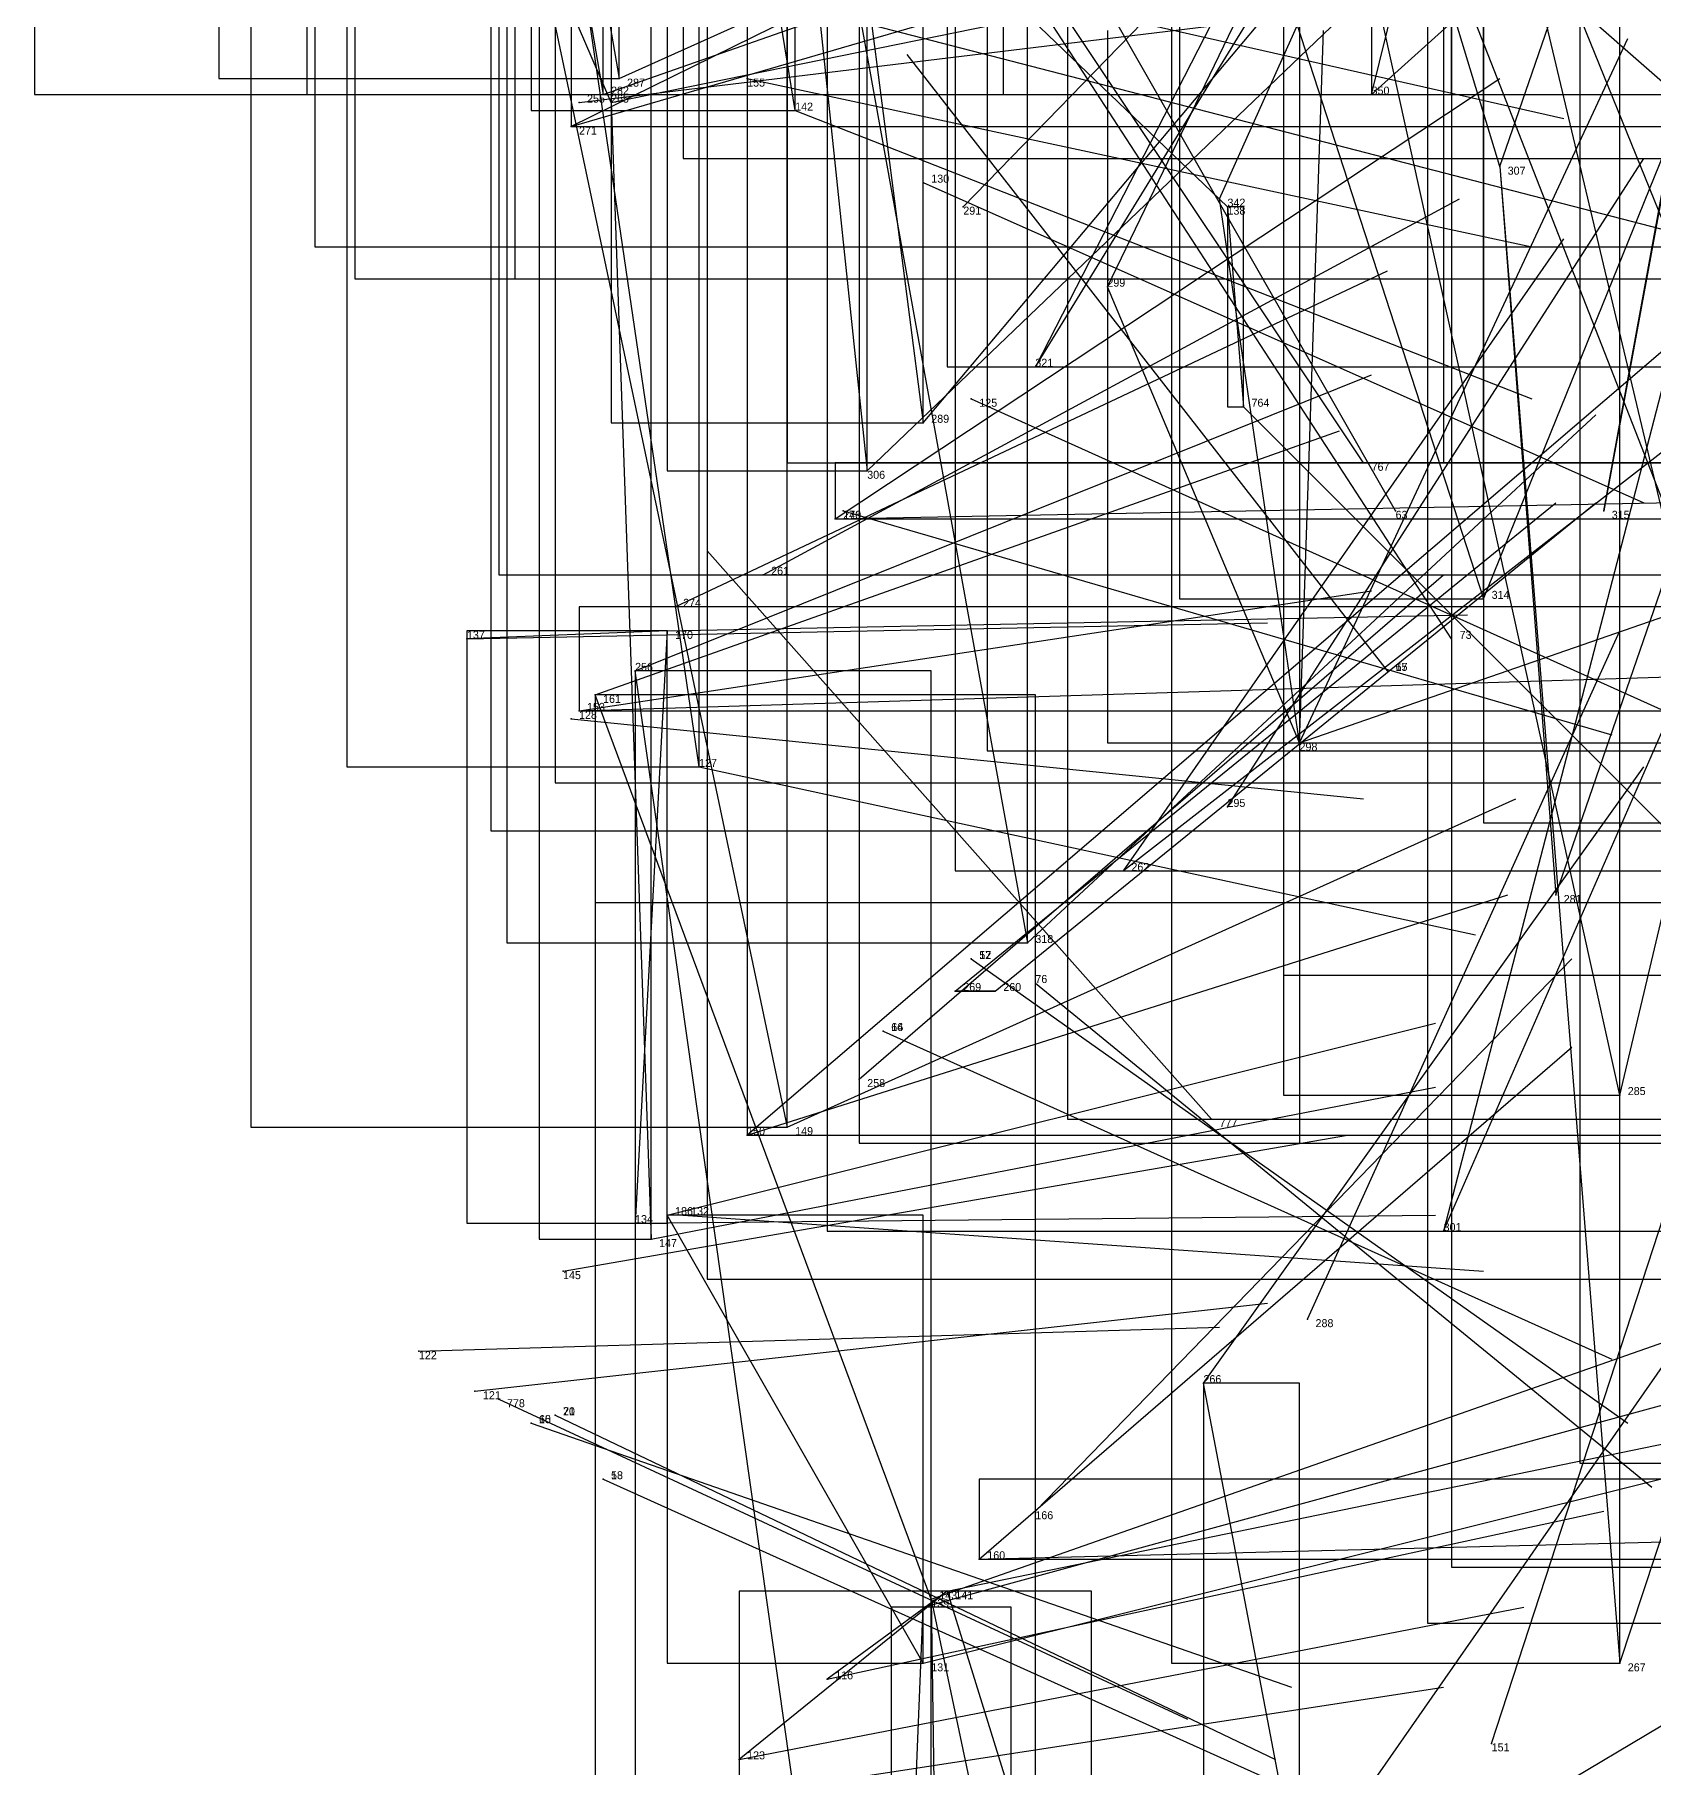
# Model space of a CAD drawing. Extents: x 59.1 to 70.8, y 600.3 to 605.1.
# Drawn here: x 68.106 to 68.3082, y 600.748 to 600.9645 of the extents above; entities that cross this region are included whole.
import ezdxf

# ---------------------------------------------------------------- set-up
doc = ezdxf.new("R2010")
doc.units = 0
for name, color, linetype in [('Clients', 3, 'CONTINUOUS'), ('Facilities', 3, 'CONTINUOUS'), ('Facilities_lines', 3, 'CONTINUOUS'), ('Min_max_boxes', 1, 'CONTINUOUS'), ('Normals', 1, 'CONTINUOUS'), ('Source_points', 5, 'CONTINUOUS'), ('Text', 3, 'CONTINUOUS')]:
    doc.layers.add(name, color=color, linetype=linetype)

msp = doc.modelspace()

# ---------------------------------------------------------------- linework, layer by layer
at = {"layer": 'Clients', "color": 5}
for p in [(68.179, 600.959, 444.297), (68.177, 600.957, 444.232), (68.173, 600.953, 444.17), (68.254, 600.944, 444.512), (68.24, 600.933, 444.455), (68.231, 600.923, 444.393), (68.257, 600.918, 443.459), (68.217, 600.916, 444.334), (68.21, 600.91, 444.269), (68.302, 600.905, 444.449), (68.287, 600.894, 444.387), (68.16, 600.889, 443.781), (68.181, 600.885, 444.021), (68.275, 600.885, 443.395), (68.176, 600.882, 443.955), (68.242, 600.86, 444.21), (68.296, 600.857, 444.193), (68.23, 600.851, 444.152), (68.223, 600.849, 443.392), (68.221, 600.845, 444.091), (68.212, 600.84, 443.494), (68.2, 600.828, 443.968), (68.195, 600.827, 443.902), (68.185, 600.817, 443.84), (68.181, 600.816, 443.642), (68.282, 600.815, 444.168), (68.183, 600.814, 443.777), (68.252, 600.796, 444.046), (68.168, 600.791, 443.426), (68.171, 600.792, 443.349), (68.177, 600.784, 443.271), (68.217, 600.768, 443.798), (68.304, 600.761, 444.023), (68.205, 600.759, 443.671), (68.194, 600.749, 443.611)]:
    msp.add_point(p, dxfattribs=at)
at = {"layer": 'Facilities', "color": 3}
for p in [(68.195, 600.959, 443.844), (68.174, 600.956, 444.036), (68.178, 600.956, 444.102), (68.273, 600.957, 444.572), (68.201, 600.955, 443.767), (68.289, 600.948, 444.452), (68.217, 600.946, 443.691), (68.222, 600.943, 444.383), (68.255, 600.943, 443.583), (68.223, 600.919, 443.665), (68.272, 600.911, 443.381), (68.206, 600.904, 444.206), (68.207, 600.905, 443.74), (68.276, 600.905, 443.302), (68.197, 600.897, 444.144), (68.186, 600.893, 444.084), (68.185, 600.89, 443.818), (68.283, 600.889, 443.323), (68.275, 600.885, 443.395), (68.174, 600.88, 443.891), (68.173, 600.879, 443.703), (68.264, 600.876, 444.332), (68.189, 600.873, 443.624), (68.255, 600.868, 444.271), (68.223, 600.849, 443.392), (68.226, 600.845, 444.087), (68.231, 600.846, 443.313), (68.212, 600.84, 443.494), (68.209, 600.834, 444.03), (68.304, 600.832, 444.222), (68.253, 600.829, 443.234), (68.187, 600.817, 443.575), (68.172, 600.81, 443.714), (68.265, 600.804, 444.107), (68.154, 600.8, 443.583), (68.161, 600.795, 443.658), (68.164, 600.794, 443.195), (68.168, 600.791, 443.426), (68.171, 600.792, 443.349), (68.177, 600.784, 443.271), (68.231, 600.78, 443.993), (68.224, 600.774, 443.928), (68.218, 600.769, 443.865), (68.22, 600.77, 443.732), (68.217, 600.761, 443.734), (68.288, 600.751, 443.963)]:
    msp.add_point(p, dxfattribs=at)
at = {"layer": 'Facilities_lines', "color": 3}
for p, q in [((68.122, 601.282, 445.138), (68.177, 600.957, 444.232)), ((68.408, 601.268, 444.441), (68.231, 600.923, 444.393)), ((68.397, 601.259, 444.37), (68.282, 600.815, 444.168)), ((68.362, 601.231, 444.228), (68.302, 600.905, 444.449)), ((68.183, 601.178, 445.119), (68.217, 600.916, 444.334)), ((68.189, 600.873, 443.624), (68.145, 601.173, 444.518)), ((68.172, 601.172, 445.056), (68.23, 600.851, 444.152)), ((68.201, 600.955, 443.767), (68.168, 601.158, 444.364)), ((68.146, 601.15, 444.872), (68.179, 600.959, 444.297)), ((68.185, 601.148, 444.977), (68.21, 600.91, 444.269)), ((68.522, 601.125, 444.29), (68.173, 600.953, 444.17)), ((68.53, 601.114, 444.232), (68.195, 600.827, 443.902)), ((68.328, 600.826, 444.141), (68.264, 601.096, 445.003)), ((68.289, 600.948, 444.452), (68.248, 601.084, 444.946)), ((68.476, 601.042, 443.744), (68.242, 600.86, 444.21)), ((68.304, 600.832, 444.222), (68.262, 601.022, 444.788)), ((68.16, 601.018, 444.46), (68.2, 600.828, 443.968)), ((68.249, 601.011, 444.725), (68.287, 600.894, 444.387)), ((68.6, 600.865, 443.711), (68.163, 600.978, 444.154)), ((68.178, 600.956, 444.102), (68.169, 600.977, 444.231)), ((68.273, 600.957, 444.572), (68.283, 600.966, 444.632)), ((68.264, 600.876, 444.332), (68.267, 600.965, 444.506)), ((68.178, 600.956, 444.102), (68.183, 600.814, 443.777)), ((68.264, 600.876, 444.332), (68.477, 600.95, 443.454)), ((68.289, 600.948, 444.452), (68.296, 600.857, 444.193)), ((68.289, 600.948, 444.452), (68.304, 600.761, 444.023)), ((68.264, 600.876, 444.332), (68.254, 600.944, 444.512)), ((68.255, 600.943, 443.583), (68.257, 600.918, 443.459)), ((68.264, 600.876, 444.332), (68.24, 600.933, 444.455)), ((68.206, 600.904, 444.206), (68.569, 600.911, 443.601)), ((68.174, 600.88, 443.891), (68.589, 600.893, 443.777)), ((68.185, 600.89, 443.818), (68.16, 600.889, 443.781)), ((68.185, 600.89, 443.818), (68.181, 600.816, 443.642)), ((68.218, 600.624, 443.566), (68.181, 600.885, 444.021)), ((68.275, 600.885, 443.395), (68.275, 600.885, 443.395)), ((68.218, 600.769, 443.865), (68.176, 600.882, 443.955)), ((68.223, 600.849, 443.392), (68.223, 600.849, 443.392)), ((68.226, 600.845, 444.087), (68.221, 600.845, 444.091)), ((68.212, 600.84, 443.494), (68.212, 600.84, 443.494)), ((68.217, 600.761, 443.734), (68.185, 600.817, 443.84)), ((68.264, 600.733, 443.909), (68.252, 600.796, 444.046)), ((68.168, 600.791, 443.426), (68.168, 600.791, 443.426)), ((68.171, 600.792, 443.349), (68.171, 600.792, 443.349)), ((68.177, 600.784, 443.271), (68.177, 600.784, 443.271)), ((68.224, 600.774, 443.928), (68.616, 600.784, 443.152)), ((68.22, 600.77, 443.732), (68.194, 600.749, 443.611)), ((68.22, 600.77, 443.732), (68.205, 600.759, 443.671)), ((68.218, 600.769, 443.865), (68.219, 600.696, 443.735)), ((68.218, 600.769, 443.865), (68.231, 600.707, 443.793)), ((68.22, 600.77, 443.732), (68.238, 600.712, 443.589)), ((68.214, 600.694, 443.669), (68.217, 600.768, 443.798))]:
    msp.add_line(p, q, dxfattribs=at)
at = {"layer": 'Min_max_boxes', "color": 1}
for p, q in [((68.14, 601.667, 444.234), (68.14, 600.957, 444.234)), ((68.14, 601.667, 445.81), (68.14, 600.957, 445.81)), ((68.106, 601.558, 444.232), (68.106, 600.957, 444.232)), ((68.106, 601.558, 445.822), (68.106, 600.957, 445.822)), ((68.177, 600.957, 444.232), (68.177, 601.558, 444.232)), ((68.177, 600.957, 445.822), (68.177, 601.558, 445.822)), ((68.227, 601.485, 444.458), (68.227, 600.957, 444.458)), ((68.227, 601.485, 445.066), (68.227, 600.957, 445.066)), ((68.146, 601.445, 444.122), (68.146, 600.934, 444.122)), ((68.146, 601.445, 445.029), (68.146, 600.934, 445.029)), ((68.178, 601.396, 444.334), (68.178, 600.916, 444.334)), ((68.178, 601.396, 445.7), (68.178, 600.916, 445.7)), ((68.217, 600.916, 444.334), (68.217, 601.396, 444.334)), ((68.217, 600.916, 445.7), (68.217, 601.396, 445.7)), ((68.173, 601.349, 444.17), (68.173, 600.953, 444.17)), ((68.173, 601.349, 444.905), (68.173, 600.953, 444.905)), ((68.19, 601.328, 444.006), (68.19, 600.809, 444.006)), ((68.19, 601.328, 444.897), (68.19, 600.809, 444.897)), ((68.165, 601.313, 444.152), (68.165, 600.851, 444.152)), ((68.165, 601.313, 445.444), (68.165, 600.851, 445.444)), ((68.23, 600.851, 444.152), (68.23, 601.313, 444.152)), ((68.23, 600.851, 445.444), (68.23, 601.313, 445.444)), ((68.22, 601.268, 444.393), (68.22, 600.923, 444.393)), ((68.22, 601.268, 444.829), (68.22, 600.923, 444.829)), ((68.282, 601.269, 444.343), (68.282, 600.911, 444.343)), ((68.282, 601.269, 444.684), (68.282, 600.911, 444.684)), ((68.205, 601.259, 444.168), (68.205, 600.815, 444.168)), ((68.205, 601.259, 445.236), (68.205, 600.815, 445.236)), ((68.262, 601.243, 444.279), (68.262, 600.847, 444.279)), ((68.262, 601.243, 445.407), (68.262, 600.847, 445.407)), ((68.283, 601.231, 444.01), (68.283, 600.773, 444.01)), ((68.283, 601.231, 444.842), (68.283, 600.773, 444.842)), ((68.133, 601.217, 443.968), (68.133, 600.828, 443.968)), ((68.133, 601.217, 445.079), (68.133, 600.828, 445.079)), ((68.2, 600.828, 443.968), (68.2, 601.217, 443.968)), ((68.2, 600.828, 445.079), (68.2, 601.217, 445.079)), ((68.235, 601.209, 444.061), (68.235, 600.829, 444.061)), ((68.235, 601.209, 444.255), (68.235, 600.829, 444.255)), ((68.299, 601.201, 444.11), (68.299, 600.786, 444.11)), ((68.299, 601.201, 444.691), (68.299, 600.786, 444.691)), ((68.129, 601.183, 444.297), (68.129, 600.959, 444.297)), ((68.129, 601.183, 444.902), (68.129, 600.959, 444.902)), ((68.179, 600.959, 444.297), (68.179, 601.183, 444.297)), ((68.179, 600.959, 444.902), (68.179, 601.183, 444.902)), ((68.187, 601.183, 444.107), (68.187, 600.949, 444.107)), ((68.187, 601.183, 444.395), (68.187, 600.949, 444.395)), ((68.28, 601.178, 443.954), (68.28, 600.766, 443.954)), ((68.28, 601.178, 444.117), (68.28, 600.766, 444.117)), ((68.145, 601.173, 443.624), (68.145, 600.873, 443.624)), ((68.145, 601.173, 444.518), (68.145, 600.873, 444.518)), ((68.189, 600.873, 443.624), (68.189, 601.173, 443.624)), ((68.189, 600.873, 444.518), (68.189, 601.173, 444.518)), ((68.168, 601.158, 443.767), (68.168, 600.955, 443.767)), ((68.168, 601.158, 444.364), (68.168, 600.955, 444.364)), ((68.201, 600.955, 443.767), (68.201, 601.158, 443.767)), ((68.201, 600.955, 444.364), (68.201, 601.158, 444.364)), ((68.185, 601.148, 444.269), (68.185, 600.91, 444.269)), ((68.185, 601.148, 444.977), (68.185, 600.91, 444.977)), ((68.21, 600.91, 444.269), (68.21, 601.148, 444.269)), ((68.21, 600.91, 444.977), (68.21, 601.148, 444.977)), ((68.141, 601.146, 443.845), (68.141, 600.938, 443.845)), ((68.141, 601.146, 444.678), (68.141, 600.938, 444.678)), ((68.225, 601.121, 444.057), (68.225, 600.875, 444.057)), ((68.225, 601.121, 444.118), (68.225, 600.875, 444.118)), ((68.195, 601.114, 443.902), (68.195, 600.827, 443.902)), ((68.195, 601.114, 444.232), (68.195, 600.827, 444.232)), ((68.264, 601.096, 444.141), (68.264, 600.826, 444.141)), ((68.264, 601.096, 445.003), (68.264, 600.826, 445.003)), ((68.248, 601.084, 444.023), (68.248, 600.761, 444.023)), ((68.248, 601.084, 444.946), (68.248, 600.761, 444.946)), ((68.287, 601.084, 443.823), (68.287, 600.866, 443.823)), ((68.287, 601.084, 444.23), (68.287, 600.866, 444.23)), ((68.304, 600.761, 444.023), (68.304, 601.084, 444.023)), ((68.304, 600.761, 444.946), (68.304, 601.084, 444.946)), ((68.2, 601.063, 443.471), (68.2, 600.911, 443.471)), ((68.2, 601.063, 444.486), (68.2, 600.911, 444.486)), ((68.209, 601.053, 443.19), (68.209, 600.826, 443.19)), ((68.209, 601.053, 444.546), (68.209, 600.826, 444.546)), ((68.221, 601.042, 443.401), (68.221, 600.86, 443.401)), ((68.221, 601.042, 444.608), (68.221, 600.86, 444.608)), ((68.171, 601.027, 443.784), (68.171, 600.871, 443.784)), ((68.171, 601.027, 444.193), (68.171, 600.871, 444.193)), ((68.166, 601.023, 443.693), (68.166, 600.934, 443.693)), ((68.166, 601.023, 444.525), (68.166, 600.934, 444.525)), ((68.262, 601.022, 444.222), (68.262, 600.832, 444.222)), ((68.262, 601.022, 444.788), (68.262, 600.832, 444.788)), ((68.304, 600.832, 444.222), (68.304, 601.022, 444.222)), ((68.304, 600.832, 444.788), (68.304, 601.022, 444.788)), ((68.164, 601.018, 443.718), (68.164, 600.897, 443.718)), ((68.164, 601.018, 444.328), (68.164, 600.897, 444.328)), ((68.249, 601.011, 444.387), (68.249, 600.894, 444.387)), ((68.249, 601.011, 444.725), (68.249, 600.894, 444.725)), ((68.287, 600.894, 444.387), (68.287, 601.011, 444.387)), ((68.287, 600.894, 444.725), (68.287, 601.011, 444.725)), ((68.163, 600.978, 443.711), (68.163, 600.865, 443.711)), ((68.163, 600.978, 444.154), (68.163, 600.865, 444.154)), ((68.169, 600.977, 443.777), (68.169, 600.814, 443.777)), ((68.169, 600.977, 444.231), (68.169, 600.814, 444.231)), ((68.183, 600.814, 443.777), (68.183, 600.977, 443.777)), ((68.183, 600.814, 444.231), (68.183, 600.977, 444.231)), ((68.273, 600.966, 444.572), (68.273, 600.957, 444.572)), ((68.273, 600.966, 444.632), (68.273, 600.957, 444.632)), ((68.283, 600.957, 444.572), (68.283, 600.966, 444.572)), ((68.283, 600.957, 444.632), (68.283, 600.966, 444.632)), ((68.24, 600.965, 443.454), (68.24, 600.876, 443.454)), ((68.24, 600.965, 444.512), (68.24, 600.876, 444.512)), ((68.129, 600.959, 444.297), (68.179, 600.959, 444.297)), ((68.129, 600.959, 444.902), (68.179, 600.959, 444.902)), ((68.129, 600.959, 444.297), (68.129, 600.959, 444.902)), ((68.179, 600.959, 444.297), (68.179, 600.959, 444.902)), ((68.106, 600.957, 444.232), (68.177, 600.957, 444.232)), ((68.106, 600.957, 445.822), (68.177, 600.957, 445.822)), ((68.106, 600.957, 444.232), (68.106, 600.957, 445.822)), ((68.14, 600.957, 444.234), (68.527, 600.957, 444.234)), ((68.14, 600.957, 445.81), (68.527, 600.957, 445.81)), ((68.14, 600.957, 444.234), (68.14, 600.957, 445.81)), ((68.177, 600.957, 444.232), (68.177, 600.957, 445.822)), ((68.227, 600.957, 444.458), (68.444, 600.957, 444.458)), ((68.227, 600.957, 445.066), (68.444, 600.957, 445.066)), ((68.227, 600.957, 444.458), (68.227, 600.957, 445.066)), ((68.273, 600.957, 444.572), (68.283, 600.957, 444.572)), ((68.273, 600.957, 444.632), (68.283, 600.957, 444.632)), ((68.273, 600.957, 444.572), (68.273, 600.957, 444.632)), ((68.283, 600.957, 444.572), (68.283, 600.957, 444.632)), ((68.168, 600.955, 443.767), (68.201, 600.955, 443.767)), ((68.168, 600.955, 444.364), (68.201, 600.955, 444.364)), ((68.168, 600.955, 443.767), (68.168, 600.955, 444.364)), ((68.201, 600.955, 443.767), (68.201, 600.955, 444.364)), ((68.173, 600.953, 444.17), (68.538, 600.953, 444.17)), ((68.173, 600.953, 444.905), (68.538, 600.953, 444.905)), ((68.173, 600.953, 444.17), (68.173, 600.953, 444.905)), ((68.187, 600.949, 444.107), (68.53, 600.949, 444.107)), ((68.187, 600.949, 444.395), (68.53, 600.949, 444.395)), ((68.187, 600.949, 444.107), (68.187, 600.949, 444.395)), ((68.257, 600.943, 443.459), (68.255, 600.943, 443.459)), ((68.255, 600.943, 443.459), (68.255, 600.918, 443.459)), ((68.257, 600.943, 443.583), (68.255, 600.943, 443.583)), ((68.255, 600.943, 443.583), (68.255, 600.918, 443.583)), ((68.255, 600.943, 443.459), (68.255, 600.943, 443.583)), ((68.257, 600.918, 443.459), (68.257, 600.943, 443.459)), ((68.257, 600.918, 443.583), (68.257, 600.943, 443.583)), ((68.257, 600.943, 443.459), (68.257, 600.943, 443.583)), ((68.141, 600.938, 443.845), (68.571, 600.938, 443.845)), ((68.141, 600.938, 444.678), (68.571, 600.938, 444.678)), ((68.141, 600.938, 443.845), (68.141, 600.938, 444.678)), ((68.146, 600.934, 444.122), (68.548, 600.934, 444.122)), ((68.146, 600.934, 445.029), (68.548, 600.934, 445.029)), ((68.146, 600.934, 444.122), (68.146, 600.934, 445.029)), ((68.166, 600.934, 443.693), (68.568, 600.934, 443.693)), ((68.166, 600.934, 444.525), (68.568, 600.934, 444.525)), ((68.166, 600.934, 443.693), (68.166, 600.934, 444.525)), ((68.22, 600.923, 444.393), (68.408, 600.923, 444.393)), ((68.22, 600.923, 444.829), (68.408, 600.923, 444.829)), ((68.22, 600.923, 444.393), (68.22, 600.923, 444.829)), ((68.255, 600.918, 443.459), (68.257, 600.918, 443.459)), ((68.255, 600.918, 443.583), (68.257, 600.918, 443.583)), ((68.255, 600.918, 443.459), (68.255, 600.918, 443.583)), ((68.257, 600.918, 443.459), (68.257, 600.918, 443.583)), ((68.178, 600.916, 444.334), (68.217, 600.916, 444.334)), ((68.178, 600.916, 445.7), (68.217, 600.916, 445.7)), ((68.178, 600.916, 444.334), (68.178, 600.916, 445.7)), ((68.217, 600.916, 444.334), (68.217, 600.916, 445.7)), ((68.185, 600.91, 444.269), (68.21, 600.91, 444.269)), ((68.185, 600.91, 444.977), (68.21, 600.91, 444.977)), ((68.185, 600.91, 444.269), (68.185, 600.91, 444.977)), ((68.2, 600.911, 443.471), (68.557, 600.911, 443.471)), ((68.2, 600.911, 444.486), (68.557, 600.911, 444.486)), ((68.2, 600.911, 443.471), (68.2, 600.911, 444.486)), ((68.569, 600.911, 443.601), (68.206, 600.911, 443.601)), ((68.206, 600.911, 443.601), (68.206, 600.904, 443.601)), ((68.569, 600.911, 444.206), (68.206, 600.911, 444.206)), ((68.206, 600.911, 444.206), (68.206, 600.904, 444.206)), ((68.206, 600.911, 443.601), (68.206, 600.911, 444.206)), ((68.21, 600.91, 444.269), (68.21, 600.91, 444.977)), ((68.282, 600.911, 444.343), (68.407, 600.911, 444.343)), ((68.282, 600.911, 444.684), (68.407, 600.911, 444.684)), ((68.282, 600.911, 444.343), (68.282, 600.911, 444.684)), ((68.206, 600.904, 443.601), (68.569, 600.904, 443.601)), ((68.206, 600.904, 444.206), (68.569, 600.904, 444.206)), ((68.206, 600.904, 443.601), (68.206, 600.904, 444.206)), ((68.164, 600.897, 443.718), (68.587, 600.897, 443.718)), ((68.164, 600.897, 444.328), (68.587, 600.897, 444.328)), ((68.164, 600.897, 443.718), (68.164, 600.897, 444.328)), ((68.589, 600.893, 443.777), (68.174, 600.893, 443.777)), ((68.174, 600.893, 443.777), (68.174, 600.88, 443.777)), ((68.589, 600.893, 443.891), (68.174, 600.893, 443.891)), ((68.174, 600.893, 443.891), (68.174, 600.88, 443.891)), ((68.174, 600.893, 443.777), (68.174, 600.893, 443.891)), ((68.249, 600.894, 444.387), (68.287, 600.894, 444.387)), ((68.249, 600.894, 444.725), (68.287, 600.894, 444.725)), ((68.249, 600.894, 444.387), (68.249, 600.894, 444.725)), ((68.287, 600.894, 444.387), (68.287, 600.894, 444.725)), ((68.185, 600.89, 443.642), (68.16, 600.89, 443.642)), ((68.16, 600.89, 443.642), (68.16, 600.816, 443.642)), ((68.185, 600.89, 443.818), (68.16, 600.89, 443.818)), ((68.16, 600.89, 443.818), (68.16, 600.816, 443.818)), ((68.16, 600.89, 443.642), (68.16, 600.89, 443.818)), ((68.185, 600.816, 443.642), (68.185, 600.89, 443.642)), ((68.185, 600.816, 443.818), (68.185, 600.89, 443.818)), ((68.185, 600.89, 443.642), (68.185, 600.89, 443.818)), ((68.218, 600.885, 443.566), (68.181, 600.885, 443.566)), ((68.181, 600.885, 443.566), (68.181, 600.624, 443.566)), ((68.218, 600.885, 444.021), (68.181, 600.885, 444.021)), ((68.181, 600.885, 444.021), (68.181, 600.624, 444.021)), ((68.181, 600.885, 443.566), (68.181, 600.885, 444.021)), ((68.218, 600.624, 443.566), (68.218, 600.885, 443.566)), ((68.218, 600.624, 444.021), (68.218, 600.885, 444.021)), ((68.218, 600.885, 443.566), (68.218, 600.885, 444.021)), ((68.275, 600.885, 443.395), (68.275, 600.885, 443.395)), ((68.275, 600.885, 443.395), (68.275, 600.885, 443.395)), ((68.275, 600.885, 443.395), (68.275, 600.885, 443.395)), ((68.275, 600.885, 443.395), (68.275, 600.885, 443.395)), ((68.275, 600.885, 443.395), (68.275, 600.885, 443.395)), ((68.275, 600.885, 443.395), (68.275, 600.885, 443.395)), ((68.275, 600.885, 443.395), (68.275, 600.885, 443.395)), ((68.275, 600.885, 443.395), (68.275, 600.885, 443.395)), ((68.275, 600.885, 443.395), (68.275, 600.885, 443.395)), ((68.275, 600.885, 443.395), (68.275, 600.885, 443.395)), ((68.275, 600.885, 443.395), (68.275, 600.885, 443.395)), ((68.275, 600.885, 443.395), (68.275, 600.885, 443.395)), ((68.231, 600.882, 443.735), (68.176, 600.882, 443.735)), ((68.176, 600.882, 443.735), (68.176, 600.696, 443.735)), ((68.231, 600.882, 443.955), (68.176, 600.882, 443.955)), ((68.176, 600.882, 443.955), (68.176, 600.696, 443.955)), ((68.176, 600.882, 443.735), (68.176, 600.882, 443.955)), ((68.231, 600.696, 443.735), (68.231, 600.882, 443.735)), ((68.231, 600.696, 443.955), (68.231, 600.882, 443.955)), ((68.231, 600.882, 443.735), (68.231, 600.882, 443.955)), ((68.174, 600.88, 443.777), (68.589, 600.88, 443.777)), ((68.174, 600.88, 443.891), (68.589, 600.88, 443.891)), ((68.174, 600.88, 443.777), (68.174, 600.88, 443.891)), ((68.24, 600.876, 443.454), (68.477, 600.876, 443.454)), ((68.24, 600.876, 444.512), (68.477, 600.876, 444.512)), ((68.24, 600.876, 443.454), (68.24, 600.876, 444.512)), ((68.145, 600.873, 443.624), (68.189, 600.873, 443.624)), ((68.145, 600.873, 444.518), (68.189, 600.873, 444.518)), ((68.145, 600.873, 443.624), (68.145, 600.873, 444.518)), ((68.189, 600.873, 443.624), (68.189, 600.873, 444.518)), ((68.225, 600.875, 444.057), (68.525, 600.875, 444.057)), ((68.225, 600.875, 444.118), (68.525, 600.875, 444.118)), ((68.225, 600.875, 444.057), (68.225, 600.875, 444.118)), ((68.171, 600.871, 443.784), (68.602, 600.871, 443.784)), ((68.171, 600.871, 444.193), (68.602, 600.871, 444.193)), ((68.171, 600.871, 443.784), (68.171, 600.871, 444.193)), ((68.163, 600.865, 443.711), (68.6, 600.865, 443.711)), ((68.163, 600.865, 444.154), (68.6, 600.865, 444.154)), ((68.163, 600.865, 443.711), (68.163, 600.865, 444.154)), ((68.287, 600.866, 443.823), (68.45, 600.866, 443.823)), ((68.287, 600.866, 444.23), (68.45, 600.866, 444.23)), ((68.287, 600.866, 443.823), (68.287, 600.866, 444.23)), ((68.221, 600.86, 443.401), (68.521, 600.86, 443.401)), ((68.221, 600.86, 444.608), (68.521, 600.86, 444.608)), ((68.221, 600.86, 443.401), (68.221, 600.86, 444.608)), ((68.586, 600.856, 443.252), (68.176, 600.856, 443.252)), ((68.176, 600.856, 443.252), (68.176, 600.595, 443.252)), ((68.586, 600.856, 443.56), (68.176, 600.856, 443.56)), ((68.176, 600.856, 443.56), (68.176, 600.595, 443.56)), ((68.176, 600.856, 443.252), (68.176, 600.856, 443.56)), ((68.165, 600.851, 444.152), (68.23, 600.851, 444.152)), ((68.165, 600.851, 445.444), (68.23, 600.851, 445.444)), ((68.165, 600.851, 444.152), (68.165, 600.851, 445.444)), ((68.23, 600.851, 444.152), (68.23, 600.851, 445.444)), ((68.223, 600.849, 443.392), (68.223, 600.849, 443.392)), ((68.223, 600.849, 443.392), (68.223, 600.849, 443.392)), ((68.223, 600.849, 443.392), (68.223, 600.849, 443.392)), ((68.223, 600.849, 443.392), (68.223, 600.849, 443.392)), ((68.223, 600.849, 443.392), (68.223, 600.849, 443.392)), ((68.223, 600.849, 443.392), (68.223, 600.849, 443.392)), ((68.223, 600.849, 443.392), (68.223, 600.849, 443.392)), ((68.223, 600.849, 443.392), (68.223, 600.849, 443.392)), ((68.223, 600.849, 443.392), (68.223, 600.849, 443.392)), ((68.223, 600.849, 443.392), (68.223, 600.849, 443.392)), ((68.223, 600.849, 443.392), (68.223, 600.849, 443.392)), ((68.223, 600.849, 443.392), (68.223, 600.849, 443.392)), ((68.262, 600.847, 444.279), (68.322, 600.847, 444.279)), ((68.262, 600.847, 445.407), (68.322, 600.847, 445.407)), ((68.262, 600.847, 444.279), (68.262, 600.847, 445.407)), ((68.221, 600.845, 444.087), (68.226, 600.845, 444.087)), ((68.226, 600.845, 444.087), (68.221, 600.845, 444.087)), ((68.221, 600.845, 444.087), (68.221, 600.845, 444.087)), ((68.221, 600.845, 444.091), (68.226, 600.845, 444.091)), ((68.226, 600.845, 444.091), (68.221, 600.845, 444.091)), ((68.221, 600.845, 444.091), (68.221, 600.845, 444.091)), ((68.221, 600.845, 444.087), (68.221, 600.845, 444.091)), ((68.221, 600.845, 444.087), (68.221, 600.845, 444.091)), ((68.226, 600.845, 444.087), (68.226, 600.845, 444.087)), ((68.226, 600.845, 444.091), (68.226, 600.845, 444.091)), ((68.226, 600.845, 444.087), (68.226, 600.845, 444.091)), ((68.226, 600.845, 444.087), (68.226, 600.845, 444.091)), ((68.212, 600.84, 443.494), (68.212, 600.84, 443.494)), ((68.212, 600.84, 443.494), (68.212, 600.84, 443.494)), ((68.212, 600.84, 443.494), (68.212, 600.84, 443.494)), ((68.212, 600.84, 443.494), (68.212, 600.84, 443.494)), ((68.212, 600.84, 443.494), (68.212, 600.84, 443.494)), ((68.212, 600.84, 443.494), (68.212, 600.84, 443.494)), ((68.212, 600.84, 443.494), (68.212, 600.84, 443.494)), ((68.212, 600.84, 443.494), (68.212, 600.84, 443.494)), ((68.212, 600.84, 443.494), (68.212, 600.84, 443.494)), ((68.212, 600.84, 443.494), (68.212, 600.84, 443.494)), ((68.212, 600.84, 443.494), (68.212, 600.84, 443.494)), ((68.212, 600.84, 443.494), (68.212, 600.84, 443.494)), ((68.262, 600.832, 444.222), (68.304, 600.832, 444.222)), ((68.262, 600.832, 444.788), (68.304, 600.832, 444.788)), ((68.262, 600.832, 444.222), (68.262, 600.832, 444.788)), ((68.304, 600.832, 444.222), (68.304, 600.832, 444.788)), ((68.133, 600.828, 443.968), (68.2, 600.828, 443.968)), ((68.133, 600.828, 445.079), (68.2, 600.828, 445.079)), ((68.133, 600.828, 443.968), (68.133, 600.828, 445.079)), ((68.2, 600.828, 443.968), (68.2, 600.828, 445.079)), ((68.235, 600.829, 444.061), (68.492, 600.829, 444.061)), ((68.235, 600.829, 444.255), (68.492, 600.829, 444.255)), ((68.235, 600.829, 444.061), (68.235, 600.829, 444.255)), ((68.195, 600.827, 443.902), (68.53, 600.827, 443.902)), ((68.195, 600.827, 444.232), (68.53, 600.827, 444.232)), ((68.195, 600.827, 443.902), (68.195, 600.827, 444.232)), ((68.209, 600.826, 443.19), (68.554, 600.826, 443.19)), ((68.209, 600.826, 444.546), (68.554, 600.826, 444.546)), ((68.209, 600.826, 443.19), (68.209, 600.826, 444.546)), ((68.264, 600.826, 444.141), (68.328, 600.826, 444.141)), ((68.264, 600.826, 445.003), (68.328, 600.826, 445.003)), ((68.264, 600.826, 444.141), (68.264, 600.826, 445.003)), ((68.217, 600.817, 443.734), (68.185, 600.817, 443.734)), ((68.185, 600.817, 443.734), (68.185, 600.761, 443.734)), ((68.217, 600.817, 443.84), (68.185, 600.817, 443.84)), ((68.185, 600.817, 443.84), (68.185, 600.761, 443.84)), ((68.185, 600.817, 443.734), (68.185, 600.817, 443.84)), ((68.217, 600.761, 443.734), (68.217, 600.817, 443.734)), ((68.217, 600.761, 443.84), (68.217, 600.817, 443.84)), ((68.217, 600.817, 443.734), (68.217, 600.817, 443.84)), ((68.16, 600.816, 443.642), (68.185, 600.816, 443.642)), ((68.16, 600.816, 443.818), (68.185, 600.816, 443.818)), ((68.16, 600.816, 443.642), (68.16, 600.816, 443.818)), ((68.185, 600.816, 443.642), (68.185, 600.816, 443.818)), ((68.205, 600.815, 444.168), (68.397, 600.815, 444.168)), ((68.205, 600.815, 445.236), (68.397, 600.815, 445.236)), ((68.205, 600.815, 444.168), (68.205, 600.815, 445.236)), ((68.169, 600.814, 443.777), (68.183, 600.814, 443.777)), ((68.169, 600.814, 444.231), (68.183, 600.814, 444.231)), ((68.169, 600.814, 443.777), (68.169, 600.814, 444.231)), ((68.183, 600.814, 443.777), (68.183, 600.814, 444.231)), ((68.19, 600.809, 444.006), (68.508, 600.809, 444.006)), ((68.19, 600.809, 444.897), (68.508, 600.809, 444.897)), ((68.19, 600.809, 444.006), (68.19, 600.809, 444.897)), ((68.264, 600.796, 443.909), (68.252, 600.796, 443.909)), ((68.252, 600.796, 443.909), (68.252, 600.733, 443.909)), ((68.264, 600.796, 444.046), (68.252, 600.796, 444.046)), ((68.252, 600.796, 444.046), (68.252, 600.733, 444.046)), ((68.252, 600.796, 443.909), (68.252, 600.796, 444.046)), ((68.264, 600.733, 443.909), (68.264, 600.796, 443.909)), ((68.264, 600.733, 444.046), (68.264, 600.796, 444.046)), ((68.264, 600.796, 443.909), (68.264, 600.796, 444.046)), ((68.168, 600.791, 443.426), (68.168, 600.791, 443.426)), ((68.168, 600.791, 443.426), (68.168, 600.791, 443.426)), ((68.168, 600.791, 443.426), (68.168, 600.791, 443.426)), ((68.168, 600.791, 443.426), (68.168, 600.791, 443.426)), ((68.168, 600.791, 443.426), (68.168, 600.791, 443.426)), ((68.168, 600.791, 443.426), (68.168, 600.791, 443.426)), ((68.168, 600.791, 443.426), (68.168, 600.791, 443.426)), ((68.168, 600.791, 443.426), (68.168, 600.791, 443.426)), ((68.168, 600.791, 443.426), (68.168, 600.791, 443.426)), ((68.168, 600.791, 443.426), (68.168, 600.791, 443.426)), ((68.168, 600.791, 443.426), (68.168, 600.791, 443.426)), ((68.168, 600.791, 443.426), (68.168, 600.791, 443.426)), ((68.171, 600.792, 443.349), (68.171, 600.792, 443.349)), ((68.171, 600.792, 443.349), (68.171, 600.792, 443.349)), ((68.171, 600.792, 443.349), (68.171, 600.792, 443.349)), ((68.171, 600.792, 443.349), (68.171, 600.792, 443.349)), ((68.171, 600.792, 443.349), (68.171, 600.792, 443.349)), ((68.171, 600.792, 443.349), (68.171, 600.792, 443.349)), ((68.171, 600.792, 443.349), (68.171, 600.792, 443.349)), ((68.171, 600.792, 443.349), (68.171, 600.792, 443.349)), ((68.171, 600.792, 443.349), (68.171, 600.792, 443.349)), ((68.171, 600.792, 443.349), (68.171, 600.792, 443.349)), ((68.171, 600.792, 443.349), (68.171, 600.792, 443.349)), ((68.171, 600.792, 443.349), (68.171, 600.792, 443.349)), ((68.299, 600.786, 444.11), (68.386, 600.786, 444.11)), ((68.299, 600.786, 444.691), (68.386, 600.786, 444.691)), ((68.299, 600.786, 444.11), (68.299, 600.786, 444.691)), ((68.177, 600.784, 443.271), (68.177, 600.784, 443.271)), ((68.177, 600.784, 443.271), (68.177, 600.784, 443.271)), ((68.177, 600.784, 443.271), (68.177, 600.784, 443.271)), ((68.177, 600.784, 443.271), (68.177, 600.784, 443.271)), ((68.177, 600.784, 443.271), (68.177, 600.784, 443.271)), ((68.177, 600.784, 443.271), (68.177, 600.784, 443.271)), ((68.177, 600.784, 443.271), (68.177, 600.784, 443.271)), ((68.177, 600.784, 443.271), (68.177, 600.784, 443.271)), ((68.177, 600.784, 443.271), (68.177, 600.784, 443.271)), ((68.177, 600.784, 443.271), (68.177, 600.784, 443.271)), ((68.177, 600.784, 443.271), (68.177, 600.784, 443.271)), ((68.177, 600.784, 443.271), (68.177, 600.784, 443.271)), ((68.616, 600.784, 443.152), (68.224, 600.784, 443.152)), ((68.224, 600.784, 443.152), (68.224, 600.774, 443.152)), ((68.616, 600.784, 443.928), (68.224, 600.784, 443.928)), ((68.224, 600.784, 443.928), (68.224, 600.774, 443.928)), ((68.224, 600.784, 443.152), (68.224, 600.784, 443.928)), ((68.224, 600.774, 443.152), (68.616, 600.774, 443.152)), ((68.224, 600.774, 443.928), (68.616, 600.774, 443.928)), ((68.224, 600.774, 443.152), (68.224, 600.774, 443.928)), ((68.283, 600.773, 444.01), (68.39, 600.773, 444.01)), ((68.283, 600.773, 444.842), (68.39, 600.773, 444.842)), ((68.283, 600.773, 444.01), (68.283, 600.773, 444.842)), ((68.238, 600.77, 443.589), (68.194, 600.77, 443.589)), ((68.194, 600.77, 443.589), (68.194, 600.712, 443.589)), ((68.238, 600.77, 443.732), (68.194, 600.77, 443.732)), ((68.194, 600.77, 443.732), (68.194, 600.712, 443.732)), ((68.194, 600.77, 443.589), (68.194, 600.77, 443.732)), ((68.238, 600.712, 443.589), (68.238, 600.77, 443.589)), ((68.238, 600.712, 443.732), (68.238, 600.77, 443.732)), ((68.238, 600.77, 443.589), (68.238, 600.77, 443.732)), ((68.228, 600.768, 443.628), (68.213, 600.768, 443.628)), ((68.213, 600.768, 443.628), (68.213, 600.633, 443.628)), ((68.228, 600.768, 443.798), (68.213, 600.768, 443.798)), ((68.213, 600.768, 443.798), (68.213, 600.633, 443.798)), ((68.213, 600.768, 443.628), (68.213, 600.768, 443.798)), ((68.228, 600.633, 443.628), (68.228, 600.768, 443.628)), ((68.228, 600.633, 443.798), (68.228, 600.768, 443.798)), ((68.228, 600.768, 443.628), (68.228, 600.768, 443.798)), ((68.28, 600.766, 443.954), (68.475, 600.766, 443.954)), ((68.28, 600.766, 444.117), (68.475, 600.766, 444.117)), ((68.28, 600.766, 443.954), (68.28, 600.766, 444.117)), ((68.185, 600.761, 443.734), (68.217, 600.761, 443.734)), ((68.185, 600.761, 443.84), (68.217, 600.761, 443.84)), ((68.185, 600.761, 443.734), (68.185, 600.761, 443.84)), ((68.217, 600.761, 443.734), (68.217, 600.761, 443.84)), ((68.248, 600.761, 444.023), (68.304, 600.761, 444.023)), ((68.248, 600.761, 444.946), (68.304, 600.761, 444.946)), ((68.248, 600.761, 444.023), (68.248, 600.761, 444.946)), ((68.304, 600.761, 444.023), (68.304, 600.761, 444.946))]:
    msp.add_line(p, q, dxfattribs=at)
at = {"layer": 'Normals', "color": 1}
for p, q in [((68.273, 600.957, 444.572), (68.296, 601.051, 444.548)), ((68.289, 600.948, 444.452), (68.32, 601.038, 444.422)), ((68.254, 600.944, 444.512), (68.294, 601.033, 444.49)), ((68.236, 601.023, 443.794), (68.31, 600.958, 443.811)), ((68.24, 600.933, 444.455), (68.282, 601.02, 444.43)), ((68.222, 600.943, 444.383), (68.29, 601.013, 444.361)), ((68.255, 600.943, 443.583), (68.184, 601.011, 443.566)), ((68.231, 600.923, 444.393), (68.282, 601.006, 444.369)), ((68.179, 600.959, 444.297), (68.27, 601, 444.287)), ((68.322, 600.91, 443.338), (68.286, 600.999, 443.311)), ((68.302, 600.905, 444.449), (68.319, 600.998, 444.416)), ((68.272, 600.911, 443.381), (68.218, 600.992, 443.36)), ((68.177, 600.957, 444.232), (68.271, 600.99, 444.226)), ((68.217, 600.916, 444.334), (68.28, 600.991, 444.312)), ((68.276, 600.905, 443.302), (68.228, 600.989, 443.279)), ((68.287, 600.894, 444.387), (68.323, 600.983, 444.359)), ((68.173, 600.953, 444.17), (68.269, 600.981, 444.166)), ((68.21, 600.91, 444.269), (68.281, 600.978, 444.25)), ((68.178, 600.956, 444.102), (68.276, 600.976, 444.099)), ((68.2, 600.976, 443.889), (68.297, 600.954, 443.897)), ((68.283, 600.889, 443.323), (68.231, 600.969, 443.293)), ((68.174, 600.956, 444.036), (68.273, 600.968, 444.035)), ((68.32, 600.879, 443.221), (68.286, 600.966, 443.187)), ((68.264, 600.876, 444.332), (68.305, 600.964, 444.308)), ((68.275, 600.885, 443.395), (68.215, 600.962, 443.374)), ((68.275, 600.885, 443.395), (68.215, 600.962, 443.374)), ((68.195, 600.959, 443.844), (68.293, 600.938, 443.849)), ((68.206, 600.904, 444.206), (68.289, 600.959, 444.196)), ((68.201, 600.955, 443.767), (68.293, 600.919, 443.782)), ((68.255, 600.868, 444.271), (68.307, 600.949, 444.244)), ((68.296, 600.857, 444.193), (68.327, 600.947, 444.162)), ((68.217, 600.946, 443.691), (68.307, 600.906, 443.707)), ((68.197, 600.897, 444.144), (68.284, 600.944, 444.13)), ((68.242, 600.86, 444.21), (68.297, 600.939, 444.184)), ((68.186, 600.893, 444.084), (68.275, 600.935, 444.068)), ((68.304, 600.832, 444.222), (68.326, 600.925, 444.191)), ((68.181, 600.885, 444.021), (68.273, 600.922, 444.009)), ((68.223, 600.919, 443.665), (68.314, 600.878, 443.677)), ((68.23, 600.851, 444.152), (68.301, 600.917, 444.13)), ((68.257, 600.918, 443.459), (68.327, 600.848, 443.474)), ((68.176, 600.882, 443.955), (68.269, 600.915, 443.943)), ((68.221, 600.845, 444.091), (68.296, 600.906, 444.067)), ((68.226, 600.845, 444.087), (68.301, 600.906, 444.063)), ((68.207, 600.905, 443.74), (68.303, 600.877, 443.75)), ((68.282, 600.815, 444.168), (68.32, 600.902, 444.138)), ((68.253, 600.829, 443.234), (68.19, 600.9, 443.204)), ((68.209, 600.834, 444.03), (68.282, 600.897, 444.004)), ((68.174, 600.88, 443.891), (68.273, 600.895, 443.888)), ((68.16, 600.889, 443.781), (68.26, 600.891, 443.779)), ((68.185, 600.89, 443.818), (68.285, 600.892, 443.816)), ((68.265, 600.804, 444.107), (68.304, 600.89, 444.074)), ((68.173, 600.879, 443.703), (68.272, 600.869, 443.706)), ((68.189, 600.873, 443.624), (68.286, 600.852, 443.637)), ((68.252, 600.796, 444.046), (68.307, 600.873, 444.015)), ((68.2, 600.828, 443.968), (68.291, 600.869, 443.956)), ((68.195, 600.827, 443.902), (68.29, 600.857, 443.891)), ((68.304, 600.761, 444.023), (68.334, 600.852, 443.993)), ((68.223, 600.849, 443.392), (68.305, 600.791, 443.398)), ((68.223, 600.849, 443.392), (68.305, 600.791, 443.398)), ((68.231, 600.78, 443.993), (68.298, 600.849, 443.966)), ((68.231, 600.846, 443.313), (68.308, 600.783, 443.323)), ((68.288, 600.751, 443.963), (68.318, 600.843, 443.937)), ((68.185, 600.817, 443.84), (68.281, 600.841, 443.83)), ((68.212, 600.84, 443.494), (68.303, 600.799, 443.499)), ((68.212, 600.84, 443.494), (68.303, 600.799, 443.499)), ((68.224, 600.774, 443.928), (68.298, 600.838, 443.906)), ((68.183, 600.814, 443.777), (68.281, 600.833, 443.772)), ((68.172, 600.81, 443.714), (68.27, 600.827, 443.706)), ((68.181, 600.816, 443.642), (68.281, 600.817, 443.642)), ((68.187, 600.817, 443.575), (68.287, 600.81, 443.571)), ((68.264, 600.733, 443.909), (68.319, 600.812, 443.88)), ((68.161, 600.795, 443.658), (68.26, 600.806, 443.654)), ((68.154, 600.8, 443.583), (68.254, 600.803, 443.575)), ((68.218, 600.769, 443.865), (68.312, 600.802, 443.852)), ((68.164, 600.794, 443.195), (68.25, 600.754, 443.227)), ((68.217, 600.768, 443.798), (68.312, 600.794, 443.784)), ((68.168, 600.791, 443.426), (68.263, 600.758, 443.425)), ((68.168, 600.791, 443.426), (68.263, 600.758, 443.425)), ((68.171, 600.792, 443.349), (68.261, 600.749, 443.343)), ((68.171, 600.792, 443.349), (68.261, 600.749, 443.343)), ((68.22, 600.77, 443.732), (68.317, 600.79, 443.723)), ((68.217, 600.761, 443.734), (68.313, 600.785, 443.724)), ((68.177, 600.784, 443.271), (68.268, 600.743, 443.274)), ((68.177, 600.784, 443.271), (68.268, 600.743, 443.274)), ((68.205, 600.759, 443.671), (68.302, 600.78, 443.662)), ((68.194, 600.749, 443.611), (68.292, 600.768, 443.602)), ((68.245, 600.715, 443.854), (68.329, 600.765, 443.832)), ((68.184, 600.743, 443.548), (68.282, 600.758, 443.538))]:
    msp.add_line(p, q, dxfattribs=at)
at = {"layer": 'Source_points', "color": 5}
for p in [(68.179, 600.959, 444.297), (68.195, 600.959, 443.844), (68.174, 600.956, 444.036), (68.177, 600.957, 444.232), (68.178, 600.956, 444.102), (68.273, 600.957, 444.572), (68.201, 600.955, 443.767), (68.173, 600.953, 444.17), (68.289, 600.948, 444.452), (68.217, 600.946, 443.691), (68.222, 600.943, 444.383), (68.254, 600.944, 444.512), (68.255, 600.943, 443.583), (68.24, 600.933, 444.455), (68.231, 600.923, 444.393), (68.223, 600.919, 443.665), (68.257, 600.918, 443.459), (68.217, 600.916, 444.334), (68.21, 600.91, 444.269), (68.272, 600.911, 443.381), (68.206, 600.904, 444.206), (68.207, 600.905, 443.74), (68.276, 600.905, 443.302), (68.302, 600.905, 444.449), (68.197, 600.897, 444.144), (68.186, 600.893, 444.084), (68.287, 600.894, 444.387), (68.16, 600.889, 443.781), (68.185, 600.89, 443.818), (68.283, 600.889, 443.323), (68.181, 600.885, 444.021), (68.275, 600.885, 443.395), (68.275, 600.885, 443.395), (68.176, 600.882, 443.955), (68.174, 600.88, 443.891), (68.173, 600.879, 443.703), (68.264, 600.876, 444.332), (68.189, 600.873, 443.624), (68.255, 600.868, 444.271), (68.242, 600.86, 444.21), (68.296, 600.857, 444.193), (68.23, 600.851, 444.152), (68.223, 600.849, 443.392), (68.223, 600.849, 443.392), (68.221, 600.845, 444.091), (68.226, 600.845, 444.087), (68.231, 600.846, 443.313), (68.212, 600.84, 443.494), (68.212, 600.84, 443.494), (68.209, 600.834, 444.03), (68.304, 600.832, 444.222), (68.2, 600.828, 443.968), (68.253, 600.829, 443.234), (68.195, 600.827, 443.902), (68.185, 600.817, 443.84), (68.187, 600.817, 443.575), (68.181, 600.816, 443.642), (68.282, 600.815, 444.168), (68.183, 600.814, 443.777), (68.172, 600.81, 443.714), (68.265, 600.804, 444.107), (68.154, 600.8, 443.583), (68.161, 600.795, 443.658), (68.252, 600.796, 444.046), (68.164, 600.794, 443.195), (68.168, 600.791, 443.426), (68.168, 600.791, 443.426), (68.171, 600.792, 443.349), (68.171, 600.792, 443.349), (68.177, 600.784, 443.271), (68.177, 600.784, 443.271), (68.231, 600.78, 443.993), (68.224, 600.774, 443.928), (68.218, 600.769, 443.865), (68.22, 600.77, 443.732), (68.217, 600.768, 443.798), (68.217, 600.761, 443.734), (68.304, 600.761, 444.023), (68.205, 600.759, 443.671), (68.288, 600.751, 443.963), (68.194, 600.749, 443.611)]:
    msp.add_point(p, dxfattribs=at)

# ---------------------------------------------------------------- texts
at = {"layer": 'Text', "color": 3}
for s, p in [('282', (68.178, 600.957, 444.232)), ('287', (68.18, 600.958, 444.297)), ('155', (68.195, 600.958, 443.844)), ('350', (68.273, 600.957, 444.572)), ('255', (68.175, 600.956, 444.036)), ('265', (68.178, 600.956, 444.102)), ('142', (68.201, 600.955, 443.767)), ('271', (68.174, 600.952, 444.17)), ('130', (68.218, 600.946, 443.691)), ('307', (68.29, 600.947, 444.452)), ('291', (68.222, 600.942, 444.383)), ('342', (68.255, 600.943, 444.512)), ('138', (68.255, 600.942, 443.583)), ('299', (68.24, 600.933, 444.455)), ('321', (68.231, 600.923, 444.393)), ('125', (68.224, 600.918, 443.665)), ('764', (68.258, 600.918, 443.459)), ('289', (68.218, 600.916, 444.334)), ('306', (68.21, 600.909, 444.269)), ('767', (68.273, 600.91, 443.381)), ('276', (68.207, 600.904, 444.206)), ('140', (68.207, 600.904, 443.74)), ('63', (68.276, 600.904, 443.302)), ('315', (68.303, 600.904, 444.449)), ('261', (68.198, 600.897, 444.144)), ('314', (68.288, 600.894, 444.387)), ('274', (68.187, 600.893, 444.084)), ('137', (68.16, 600.889, 443.781)), ('170', (68.186, 600.889, 443.818)), ('73', (68.284, 600.889, 443.323)), ('256', (68.181, 600.885, 444.021)), ('65', (68.276, 600.885, 443.395)), ('17', (68.276, 600.885, 443.395)), ('161', (68.177, 600.881, 443.955)), ('128', (68.174, 600.879, 443.703)), ('153', (68.175, 600.88, 443.891)), ('298', (68.264, 600.875, 444.332)), ('127', (68.189, 600.873, 443.624)), ('295', (68.255, 600.868, 444.271)), ('262', (68.243, 600.86, 444.21)), ('281', (68.297, 600.856, 444.193)), ('318', (68.231, 600.851, 444.152)), ('57', (68.224, 600.849, 443.392)), ('12', (68.224, 600.849, 443.392)), ('76', (68.231, 600.846, 443.313)), ('269', (68.222, 600.845, 444.091)), ('260', (68.227, 600.845, 444.087)), ('64', (68.213, 600.84, 443.494)), ('16', (68.213, 600.84, 443.494)), ('258', (68.21, 600.833, 444.03)), ('285', (68.305, 600.832, 444.222)), ('150', (68.195, 600.827, 443.902)), ('149', (68.201, 600.827, 443.968)), ('777', (68.254, 600.828, 443.234)), ('134', (68.181, 600.816, 443.642)), ('186', (68.186, 600.817, 443.84)), ('132', (68.188, 600.817, 443.575)), ('301', (68.282, 600.815, 444.168)), ('147', (68.184, 600.813, 443.777)), ('145', (68.172, 600.809, 443.714)), ('288', (68.266, 600.803, 444.107)), ('122', (68.154, 600.799, 443.583)), ('121', (68.162, 600.794, 443.658)), ('266', (68.252, 600.796, 444.046)), ('778', (68.165, 600.793, 443.195)), ('20', (68.172, 600.792, 443.349)), ('71', (68.172, 600.792, 443.349)), ('60', (68.169, 600.791, 443.426)), ('15', (68.169, 600.791, 443.426)), ('58', (68.178, 600.784, 443.271)), ('13', (68.178, 600.784, 443.271)), ('166', (68.231, 600.779, 443.993)), ('160', (68.225, 600.774, 443.928)), ('139', (68.218, 600.768, 443.798)), ('143', (68.219, 600.769, 443.865)), ('141', (68.221, 600.769, 443.732)), ('131', (68.218, 600.76, 443.734)), ('267', (68.305, 600.76, 444.023)), ('116', (68.206, 600.759, 443.671)), ('123', (68.195, 600.749, 443.611)), ('151', (68.288, 600.75, 443.963))]:
    msp.add_text(s, height=0.001, dxfattribs=at).set_placement(p)

doc.saveas('drawing.dxf')
